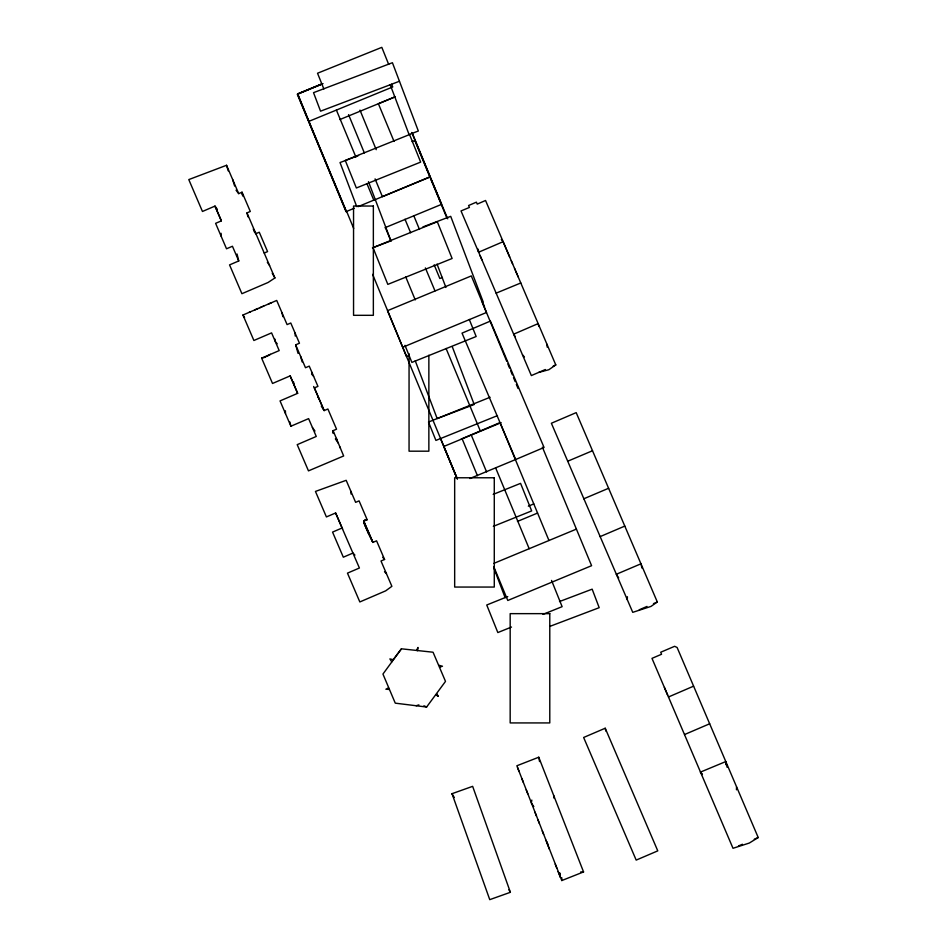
<?xml version="1.0" encoding="UTF-8"?>
<svg xmlns="http://www.w3.org/2000/svg" width="947" height="947" viewBox="0 0 947 947"><rect width="100%" height="100%" fill="white"/><g stroke="black" fill="none" stroke-linecap="round" stroke-linejoin="round"><path stroke-width="1.42" d="M333.107 433.087L333.119 430.66L336.552 429.192L327.887 408.997L324.146 410.596L321.293 406.062M561.784 880.556L516.861 765.768L538.76 757.221L583.553 871.927L561.784 880.556L561.796 877.703M221.065 236.063L221.113 233.305M736.458 789.798L736.541 786.91M627.269 599.652L627.399 596.74M417.591 650.743L418.006 647.452L416.491 650.435L401.421 648.813L382.943 674.063L395.266 703.159L426.612 707.03L445.504 681.39L433.051 652.223L416.491 650.435M531.812 800.073L531.35 802.938L533.812 806.607M397.326 654.235L393.218 659.657L389.892 658.923L391.786 661.929M397.456 654.057L401.291 648.991M657.313 601.984L651.003 606.411L632.75 612.342L551.379 423.25L576.19 412.632L657.313 601.984L653.454 603.653M555.794 364.926L548.822 369.732L538.784 372.396L531.35 375.568L461.023 210.944L469.416 207.44L468.587 205.511L476.4 202.161L477.241 204.102L485.551 200.492L555.794 364.926L553.178 366.075M236.04 190.193L238.703 193.626L242.03 192.194L250.304 211.465L246.978 212.897L274.902 277.968L268.108 282.466L241.911 293.7L229.553 264.9L238.751 260.958L237.046 254.009M758.216 837.527L749.302 843.055L733.002 848.287L651.986 658.366L661.551 654.259L660.722 652.234L674.619 646.304L677.105 647.476L758.216 837.527L754.274 839.208M266.817 356.451L270.416 354.356M388.507 687.842L385.891 689.227L389.217 689.44M538.784 372.396L545.33 369.519M333.451 433.477L333.119 430.66L343.654 455.969L308.473 470.872L297.204 444.652L316.262 436.46L308.604 418.621L290.907 426.221L280.04 400.912L297.654 393.336L290.161 375.888L272.523 383.464L261.632 358.132L279.199 350.591L271.588 332.882L253.891 340.494L242.953 315.031L276.713 300.448L287.083 324.596L290.776 323.01L299.453 343.216L295.665 344.85L298.056 353.385M249.179 312.344L250.233 311.883M254.873 309.882L258.046 308.509M259.833 307.739L261.621 306.97M262.686 306.508L263.74 306.047M268.38 304.046L271.552 302.673M639.272 609.773L647.002 606.435M668.475 696.98L693.571 686.173M238.703 193.626L226.546 165.287L188.784 179.587L202.457 211.465L214.981 206.091L217.431 209.453M254.175 231.565L255.903 233.684L259.265 232.228L267.575 251.606L264.213 253.05M478.046 249.321L478.637 252.21L503.106 241.698L501.318 239.461M342.577 529.006L335.629 512.978L326.407 516.932L315.458 491.434L346.176 480.318L355.634 502.348L359.079 500.868L367.164 519.714L363.778 521.17L365.388 526.52L363.885 523.04M369.022 534.771L372.893 542.406L376.575 540.82L384.577 559.464L381.002 561.003L391.88 586.311L385.689 590.845L359.836 601.949L347.466 573.136L359.41 568.011L342.08 528L332.551 532.096L343.323 557.203L352.994 553.048L354.924 555.096M605.216 728.231L583.636 737.476L636.183 860.101L657.774 850.868L605.216 728.231L605.891 731.096M684.551 734.541L709.694 723.768M600.067 536.641L624.795 526.094M738.494 845.943L742.436 844.262M461.236 439.053L500.016 422.587M515.689 459.508L544.063 447.469L490.404 321.092L462.029 333.131L515.689 459.508L469.878 478.519M567.655 461.248L592.514 450.736M583.743 498.809L608.649 488.261M323.045 83.596L297.311 94.286L346.057 211.737M394.07 97.221L378.398 103.732L394.047 141.423M391.62 84.212L392.745 86.946L308.758 121.417L346.353 211.524L354.19 208.281M358.108 206.647L373.781 200.137L366.986 183.765M374.325 200.006L430.151 176.769L412.324 133.184M442.45 277.412L439.834 278.501L434.176 264.852M402.688 347.277L486.486 312.498L471.31 275.92L387.512 310.687L456.785 477.596M501.152 422.658L443.8 446.463L456.833 477.892M528.343 506.172L533.777 503.911M517.453 521.418L537.576 513.061M493.955 563.335L576.403 529.113M702.035 774.599L700.46 772.101L725.698 761.601L727.13 767.283M412.087 141.6L414.798 140.476L429.891 177.053L382.399 196.656L375.071 178.876M384.956 227.73L441.598 204.351L411.767 132.485M496.133 293.156L520.791 282.975M322.039 83.833L297.666 93.836L312.782 130.662M321.968 84.07L297.595 94.084L308.876 121.559M339.855 119.547L395.361 96.76M409.222 355.291L406.488 356.415L372.621 274.358M490.073 397.267L428.518 422.042L435.916 440.414L497.471 415.626M493.209 494.381L520.566 483.361L531.658 510.918L493.351 526.343M505.887 597.285L486.746 605.003L497.838 632.56L511.51 627.044M542.974 614.378L562.127 606.672L551.556 580.428M399.456 81.253L320.548 111.178L313.528 92.664L392.425 62.727L418.337 131.017L409.08 134.533L390.2 84.757M358.558 155.521L340.032 162.553L356.747 206.6M422.942 226.901L450.713 216.354L483.1 301.702M372.42 247.889L389.608 241.367M507.746 596.598L505.106 597.604L494.121 568.673M559.511 601.546L592.159 589.164L599.191 607.678L550.207 626.251M452.015 793.693L472.648 786.341L510.386 892.299L489.753 899.65L452.015 793.693L454.264 797.492M439.597 667.173L442.474 666.238L438.994 665.303M416.159 705.74L418.905 704.876M261.632 358.132L265.61 357.149M580.629 871.998L583.553 871.927M364.773 519.631L367.164 519.714M423.948 705.775L426.612 707.03M435.94 694.92L438.343 696.376L436.709 693.701M384.494 571.787L386.447 573.657M311.575 374.124L313.599 376.255M522.507 354.876L524.425 356.936M277.199 343.749L275.399 341.737L274.926 339.085M700.46 772.101L702.414 774.326M382.718 557.286L384.577 559.464M312.427 427.547L314.972 431.051M267.326 262.224L269.564 265.503M335.368 438.852L338.387 443.314M242.953 315.031L244.563 317.47M515.286 336.647L513.665 334.184L538.145 323.614L538.819 326.502M618.699 577.954L616.319 574.284L640.953 563.808L641.959 568.07M317.837 396.982L319.281 399.243M508.882 889.766L510.386 892.299M253.251 229.044L255.903 233.684M272.251 273.304L274.902 277.968M365.968 527.574L368.336 531.788L368.383 533.504L365.885 527.692M545.851 840.107L547.816 844.002M313.658 386.483L324.146 410.596L314.404 387.891L317.943 386.376L309.243 366.122L305.49 367.732L295.665 344.85M221.385 220.817L214.981 206.091L221.338 220.888L215.608 223.338L226.522 248.789L232.441 246.256L238.751 260.958M363.684 521.039L372.893 542.406L363.778 521.17M311.918 372.349L312.368 373.402M290.161 375.888L297.654 393.336M335.629 512.978L342.08 528M503.449 242.491L509.687 257.075M511.25 260.721L512.635 263.953M514.552 268.415L515.239 270.013M515.582 270.842L517.145 274.476M517.5 275.305L518.187 276.903M480.093 255.619L480.863 257.43M481.206 258.235L481.893 259.821M664.403 687.439L667.694 695.157M430.175 176.923L447.718 218.828M481.68 299.95L484.509 306.71M404.996 219.242L410.655 232.761M425.369 267.918L434.993 290.895M471.275 435.064L486.592 471.937M336.351 438.437L336.907 439.763M339.866 446.877L340.423 448.191M482.366 302.555L506.704 361.198M507.841 363.932L509.533 368.016M510.67 370.75L512.363 374.834M513.499 377.569L515.192 381.653M516.328 384.387L518.033 388.471M542.394 447.162L591.591 565.69L507.793 600.481L493.73 566.602M430.459 178.415L446.889 217.988M500.217 423.049L548.964 540.5M413.792 215.727L419.45 229.375M446.084 348.484L480.437 431.252M495.624 467.842L529.184 548.704M336.398 110.065L355.906 157.072M462.148 438.84L477.454 475.714M312.83 130.769L346.353 211.524M457.401 479.229L440.568 438.627M348.555 114.634L364.346 152.917M385.938 228.925L391.016 241.213M405.659 276.702L415.236 299.903M346.661 211.43L353.669 228.416M359.99 110.136L376.219 149.685M388.684 64.408L381.819 47.35L317.529 73.239L323.862 88.982M469.286 319.459L476.163 336.516L411.874 362.405L404.996 345.347M517.547 767.52L519.074 771.45M521.975 778.884L523.336 782.388M526.236 789.822L527.775 793.752M534.937 812.124L536.464 816.054M537.837 819.557L539.364 823.488M542.264 830.921L543.625 834.425M546.526 841.859L549.426 849.293M555.226 864.161L556.753 868.091M558.126 871.595L559.653 875.525M437.041 264.059L445.919 287.462M452.275 346.709L474.198 404.511L437.171 418.562L415.236 360.76M368.478 181.682L390.933 240.858M232.631 179.457L234.631 186.026M226.546 165.287L228.215 170.874M300.578 356.285L302.164 361.92M246.978 212.897L247.96 216.827M243.083 196.408L242.03 192.194L242.172 194.869M289.9 422.031L290.907 426.221M281.898 312.522L282.881 316.689M538.76 757.221L539.541 761.566M559.559 872.933L560.34 877.277L559.819 873.087M553.687 795.456L554.125 798.309M478.259 249.369L478.637 252.21M293.582 381.913L293.913 384.612M546.964 344.27L547.177 347.099M350.899 491.327L351.053 494.038M295.121 333.119L295.251 336.043M285.402 410.785L285.473 413.567M428.861 355.196L428.861 451.186L409.057 451.186L409.057 353.716M409.566 134.557L345.276 160.445L356.368 187.991L420.657 162.103L409.566 134.557M437.313 221.752L373.023 247.641L387.82 284.384L452.11 258.495L437.313 221.752M373.355 206.032L353.551 206.032L353.551 315.315L373.355 315.315L373.355 206.032M494.275 477.773L454.667 477.773L454.667 587.057L494.275 587.057L494.275 477.773M549.781 613.644L510.173 613.644L510.173 722.928L549.781 722.928L549.781 613.644M725.958 764.525L725.698 761.601L725.947 764.537"/></g></svg>
